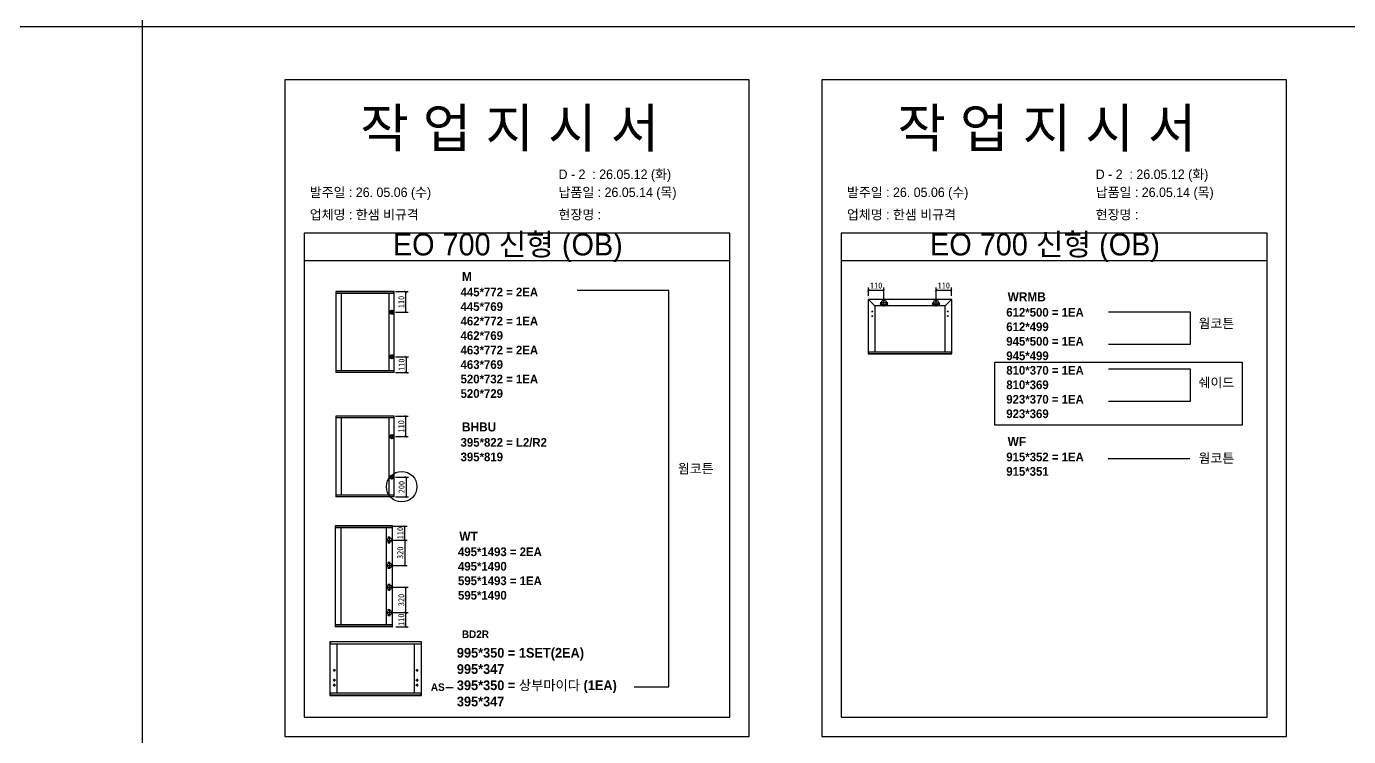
# Model space of a CAD drawing. Header units: millimetres. Extents: x -44117 to 256353, y -2095463 to 65325.
# Drawn here: x 109819 to 115295, y -920140 to -917198 of the extents above; entities that cross this region are included whole.
import ezdxf

# ---------------------------------------------------------------- set-up
doc = ezdxf.new("R2010")
doc.units = ezdxf.units.MM
doc.header["$LTSCALE"] = 10
doc.layers.add('Layer1', color=7, linetype='Continuous', lineweight=70)
doc.styles.add('MtX_Gulim', font='')
doc.styles.get('MtX_Gulim').set_extended_font_data('Gulim', bold=True)
doc.dimstyles.new('ISO-25', dxfattribs={"dimtxt": 2.5, "dimasz": 2.5, "dimexe": 1, "dimexo": 1, "dimtad": 1, "dimtxsty": 'Standard', "dimblk": 'ARCHTICK', "dimcen": 2.5, "dimadec": 0, "dimazin": 0, "dimtfac": 1, "dimtmove": 0, "dimatfit": 3, "dimfxl": 0, "dimarcsym": 0})

# ---------------------------------------------------------------- blocks, each defined once
blk = doc.blocks.new('_ArchTick')
at = {"color": 0, "linetype": 'ByBlock', "const_width": 0.15}
blk.add_lwpolyline([(-0.5, -0.5), (0.5, 0.5)], dxfattribs=at)
blk = doc.blocks.new('*D6081')
at = {"color": 0, "lineweight": -2}
for p, q in [((111347.1, -918296.8), (111400.5, -918296.8)), ((111390.5, -918382), (111390.5, -918296.8)), ((111347.1, -918382), (111400.5, -918382))]:
    blk.add_line(p, q, dxfattribs=at)
at = {"layer": 'Defpoints', "color": 0}
for p in [(111332.1, -918296.8), (111390.5, -918296.8), (111332.1, -918382)]:
    blk.add_point(p, dxfattribs=at)
at = {"color": 0, "lineweight": -2, "xscale": 10, "yscale": 10, "zscale": 10}
for p, rotation in [((111390.5, -918296.8), 90), ((111390.5, -918382), 270)]:
    blk.add_blockref('_ArchTick', p, dxfattribs=dict(at, rotation=rotation))
at = {"color": 0, "insert": (111371.8, -918339.4), "char_height": 25, "attachment_point": 5, "rotation": 90}
blk.add_mtext('110', dxfattribs=at)
blk = doc.blocks.new('*D6082')
at = {"color": 0, "lineweight": -2}
for p, q in [((111347.1, -918566.7), (111401.4, -918566.7)), ((111391.4, -918566.7), (111391.4, -918632.2)), ((111347.1, -918632.2), (111401.4, -918632.2))]:
    blk.add_line(p, q, dxfattribs=at)
at = {"layer": 'Defpoints', "color": 0}
for p in [(111332.1, -918566.7), (111332.1, -918632.2), (111391.4, -918632.2)]:
    blk.add_point(p, dxfattribs=at)
at = {"color": 0, "lineweight": -2, "xscale": 10, "yscale": 10, "zscale": 10}
for p, rotation in [((111391.4, -918566.7), 90), ((111391.4, -918632.2), 270)]:
    blk.add_blockref('_ArchTick', p, dxfattribs=dict(at, rotation=rotation))
at = {"color": 0, "insert": (111372.7, -918599.4), "char_height": 25, "attachment_point": 5, "rotation": 90}
blk.add_mtext('110', dxfattribs=at)
blk = doc.blocks.new('*D6083')
at = {"color": 0, "lineweight": -2}
for p, q in [((111347.1, -918812), (111400.5, -918812)), ((111390.5, -918897.1), (111390.5, -918812)), ((111347.1, -918897.1), (111400.5, -918897.1))]:
    blk.add_line(p, q, dxfattribs=at)
at = {"layer": 'Defpoints', "color": 0}
for p in [(111332.1, -918812), (111390.5, -918812), (111332.1, -918897.1)]:
    blk.add_point(p, dxfattribs=at)
at = {"color": 0, "lineweight": -2, "xscale": 10, "yscale": 10, "zscale": 10}
for p, rotation in [((111390.5, -918812), 90), ((111390.5, -918897.1), 270)]:
    blk.add_blockref('_ArchTick', p, dxfattribs=dict(at, rotation=rotation))
at = {"color": 0, "insert": (111371.8, -918854.6), "char_height": 25, "attachment_point": 5, "rotation": 90}
blk.add_mtext('110', dxfattribs=at)
blk = doc.blocks.new('*D6084')
at = {"color": 0, "lineweight": -2}
for p, q in [((111347.1, -919065.2), (111401.4, -919065.2)), ((111391.4, -919065.2), (111391.4, -919147.3)), ((111347.1, -919147.3), (111401.4, -919147.3))]:
    blk.add_line(p, q, dxfattribs=at)
at = {"layer": 'Defpoints', "color": 0}
for p in [(111332.1, -919065.2), (111332.1, -919147.3), (111391.4, -919147.3)]:
    blk.add_point(p, dxfattribs=at)
at = {"color": 0, "lineweight": -2, "xscale": 10, "yscale": 10, "zscale": 10}
for p, rotation in [((111391.4, -919065.2), 90), ((111391.4, -919147.3), 270)]:
    blk.add_blockref('_ArchTick', p, dxfattribs=dict(at, rotation=rotation))
at = {"color": 0, "insert": (111372.7, -919106.3), "char_height": 25, "attachment_point": 5, "rotation": 90}
blk.add_mtext('200', dxfattribs=at)
blk = doc.blocks.new('*D6085')
at = {"color": 0, "lineweight": -2}
for p, q in [((111338.1, -919267.9), (111396, -919267.9)), ((111386, -919325.7), (111386, -919267.9)), ((111338.1, -919325.7), (111396, -919325.7))]:
    blk.add_line(p, q, dxfattribs=at)
at = {"layer": 'Defpoints', "color": 0}
for p in [(111323.1, -919267.9), (111386, -919267.9), (111323.1, -919325.7)]:
    blk.add_point(p, dxfattribs=at)
at = {"color": 0, "lineweight": -2, "xscale": 10, "yscale": 10, "zscale": 10}
for p, rotation in [((111386, -919267.9), 90), ((111386, -919325.7), 270)]:
    blk.add_blockref('_ArchTick', p, dxfattribs=dict(at, rotation=rotation))
at = {"color": 0, "insert": (111367.2, -919296.8), "char_height": 25, "attachment_point": 5, "rotation": 90}
blk.add_mtext('110', dxfattribs=at)
blk = doc.blocks.new('*D6086')
at = {"color": 0, "lineweight": -2}
for p, q in [((111338.1, -919626.3), (111400.6, -919626.3)), ((111390.6, -919684.8), (111390.6, -919626.3)), ((111349.7, -919684.8), (111400.6, -919684.8))]:
    blk.add_line(p, q, dxfattribs=at)
at = {"layer": 'Defpoints', "color": 0}
for p in [(111323.1, -919626.3), (111390.6, -919626.3), (111334.7, -919684.8)]:
    blk.add_point(p, dxfattribs=at)
at = {"color": 0, "lineweight": -2, "xscale": 10, "yscale": 10, "zscale": 10}
for p, rotation in [((111390.6, -919626.3), 90), ((111390.6, -919684.8), 270)]:
    blk.add_blockref('_ArchTick', p, dxfattribs=dict(at, rotation=rotation))
at = {"color": 0, "insert": (111371.8, -919655.6), "char_height": 25, "attachment_point": 5, "rotation": 90}
blk.add_mtext('110', dxfattribs=at)
blk = doc.blocks.new('*D6087')
at = {"color": 0, "lineweight": -2}
for p, q in [((111338.1, -919521.1), (111400.6, -919521.1)), ((111390.6, -919626.3), (111390.6, -919521.1)), ((111338.1, -919626.3), (111400.6, -919626.3))]:
    blk.add_line(p, q, dxfattribs=at)
at = {"layer": 'Defpoints', "color": 0}
for p in [(111323.1, -919521.1), (111390.6, -919521.1), (111323.1, -919626.3)]:
    blk.add_point(p, dxfattribs=at)
at = {"color": 0, "lineweight": -2, "xscale": 10, "yscale": 10, "zscale": 10}
for p, rotation in [((111390.6, -919521.1), 90), ((111390.6, -919626.3), 270)]:
    blk.add_blockref('_ArchTick', p, dxfattribs=dict(at, rotation=rotation))
at = {"color": 0, "insert": (111371.8, -919573.7), "char_height": 25, "attachment_point": 5, "rotation": 90}
blk.add_mtext('320', dxfattribs=at)
blk = doc.blocks.new('*D6088')
at = {"color": 0, "lineweight": -2}
for p, q in [((111338.1, -919325.7), (111396, -919325.7)), ((111386, -919325.7), (111386, -919430.9)), ((111338.1, -919430.9), (111396, -919430.9))]:
    blk.add_line(p, q, dxfattribs=at)
at = {"layer": 'Defpoints', "color": 0}
for p in [(111323.1, -919325.7), (111323.1, -919430.9), (111386, -919430.9)]:
    blk.add_point(p, dxfattribs=at)
at = {"color": 0, "lineweight": -2, "xscale": 10, "yscale": 10, "zscale": 10}
for p, rotation in [((111386, -919325.7), 90), ((111386, -919430.9), 270)]:
    blk.add_blockref('_ArchTick', p, dxfattribs=dict(at, rotation=rotation))
at = {"color": 0, "insert": (111367.2, -919378.3), "char_height": 25, "attachment_point": 5, "rotation": 90}
blk.add_mtext('320', dxfattribs=at)
blk = doc.blocks.new('*D6089')
at = {"color": 0, "lineweight": -2}
for p, q in [((113306.1, -918314.8), (113306.1, -918280.2)), ((113306.1, -918290.2), (113370.6, -918290.2)), ((113370.6, -918327.5), (113370.6, -918280.2))]:
    blk.add_line(p, q, dxfattribs=at)
at = {"layer": 'Defpoints', "color": 0}
for p in [(113370.6, -918290.2), (113306.1, -918329.8), (113370.6, -918342.5)]:
    blk.add_point(p, dxfattribs=at)
at = {"color": 0, "lineweight": -2, "xscale": 10, "yscale": 10, "zscale": 10, "rotation": 180}
blk.add_blockref('_ArchTick', (113306.1, -918290.2), dxfattribs=at)
at = {"color": 0, "lineweight": -2, "xscale": 10, "yscale": 10, "zscale": 10}
blk.add_blockref('_ArchTick', (113370.6, -918290.2), dxfattribs=at)
at = {"color": 0, "insert": (113338.3, -918271.4), "char_height": 25, "attachment_point": 5}
blk.add_mtext('110', dxfattribs=at)
blk = doc.blocks.new('*D6090')
at = {"color": 0, "lineweight": -2}
for p, q in [((113586.2, -918327.5), (113586.2, -918280.2)), ((113586.2, -918290.2), (113650.7, -918290.2)), ((113650.7, -918314.8), (113650.7, -918280.2))]:
    blk.add_line(p, q, dxfattribs=at)
at = {"layer": 'Defpoints', "color": 0}
for p in [(113650.7, -918290.2), (113586.2, -918342.5), (113650.7, -918329.8)]:
    blk.add_point(p, dxfattribs=at)
at = {"color": 0, "lineweight": -2, "xscale": 10, "yscale": 10, "zscale": 10, "rotation": 180}
blk.add_blockref('_ArchTick', (113586.2, -918290.2), dxfattribs=at)
at = {"color": 0, "lineweight": -2, "xscale": 10, "yscale": 10, "zscale": 10}
blk.add_blockref('_ArchTick', (113650.7, -918290.2), dxfattribs=at)
at = {"color": 0, "insert": (113618.4, -918271.4), "char_height": 25, "attachment_point": 5}
blk.add_mtext('110', dxfattribs=at)

msp = doc.modelspace()

# ---------------------------------------------------------------- linework, layer by layer
at = {"color": 1}
for p, q in [((104260.77588, -917198.31523), (196529.92274, -917198.31523)), ((104260.77588, -917198.31523), (196529.92274, -917198.31523)), ((104260.77588, -917198.31523), (196529.92274, -917198.31523)), ((104260.77588, -917198.31523), (196529.92274, -917198.31523)), ((104260.77588, -917198.31523), (196529.92274, -917198.31523)), ((104260.77588, -917198.31523), (196529.92274, -917198.31523)), ((104260.77588, -917198.31523), (196529.92274, -917198.31523)), ((104260.77588, -917198.31523), (196529.92274, -917198.31523)), ((104260.77588, -917198.31523), (196529.92274, -917198.31523)), ((104260.77588, -917198.31523), (196529.92274, -917198.31523)), ((106472.62401, -917198.31523), (198741.77087, -917198.31523)), ((106472.62401, -917198.31523), (198741.77087, -917198.31523)), ((106472.62401, -917198.31523), (198741.77087, -917198.31523)), ((106472.62401, -917198.31523), (198741.77087, -917198.31523)), ((106472.62401, -917198.31523), (198741.77087, -917198.31523)), ((106472.62401, -917198.31523), (198741.77087, -917198.31523)), ((106472.62401, -917198.31523), (198741.77087, -917198.31523)), ((106472.62401, -917198.31523), (198741.77087, -917198.31523)), ((106472.62401, -917198.31523), (198741.77087, -917198.31523)), ((106472.62401, -917198.31523), (198741.77087, -917198.31523))]:
    msp.add_line(p, q, dxfattribs=at)
for p, q in [((112732.3269, -918055.17965), (110969.40329, -918055.17965)), ((114956.95102, -918055.17965), (113194.02741, -918055.17965)), ((112732.3269, -918169.6552), (110969.40329, -918169.6552)), ((114956.95102, -918169.6552), (113194.02741, -918169.6552)), ((111101.09382, -918297.05821), (111101.09382, -918631.92305)), ((111342.53156, -918297.49185), (111101.09382, -918297.49185)), ((111342.53156, -918304.0446), (111101.09382, -918304.0446)), ((111342.29065, -918296.8173), (111101.33473, -918296.8173)), ((111122.53481, -918303.56278), (111122.53481, -918624.93667)), ((111320.84966, -918624.93667), (111320.84966, -918304.0446)), ((111341.32701, -918304.0446), (111341.32701, -918296.8173)), ((111342.53156, -918631.92305), (111342.53156, -918297.05821)), ((113305.79386, -918329.77246), (113305.79386, -918554.11279)), ((113332.13461, -918356.11321), (113305.88055, -918329.56318)), ((113650.6797, -918329.4765), (113306.08983, -918329.4765)), ((113386.75329, -918342.49889), (113354.46646, -918342.49889)), ((113357.29152, -918346.05045), (113357.29152, -918350.78587)), ((113370.60987, -918358.64231), (113370.60987, -918326.35548)), ((113383.92823, -918346.05045), (113383.92823, -918350.78587)), ((113570.01624, -918342.49889), (113602.30307, -918342.49889)), ((113572.84131, -918346.05045), (113572.84131, -918350.78587)), ((113586.15966, -918358.64231), (113586.15966, -918326.35548)), ((113599.47802, -918346.05045), (113599.47802, -918350.78587)), ((113624.63491, -918356.11321), (113650.88898, -918329.56318)), ((113650.97566, -918554.11279), (113650.97566, -918329.77246)), ((113319.11223, -918379.19837), (113325.0315, -918379.19837)), ((113319.11223, -918398.14003), (113325.0315, -918398.14003)), ((113322.07186, -918376.23873), (113322.07186, -918382.158)), ((113322.07186, -918395.18039), (113322.07186, -918401.09966)), ((113332.13461, -918356.11321), (113332.13461, -918546.12177)), ((113624.63491, -918356.11321), (113332.13461, -918356.11321)), ((113359.65923, -918348.41816), (113354.92381, -918348.41816)), ((113386.29594, -918348.41816), (113381.56052, -918348.41816)), ((113575.20901, -918348.41816), (113570.4736, -918348.41816)), ((113601.84573, -918348.41816), (113597.11031, -918348.41816)), ((113624.63491, -918545.52985), (113624.63491, -918356.11321)), ((113637.65731, -918379.19837), (113631.73804, -918379.19837)), ((113637.65731, -918398.14003), (113631.73804, -918398.14003)), ((113634.69767, -918376.23873), (113634.69767, -918382.158)), ((113634.69767, -918395.18039), (113634.69767, -918401.09966)), ((113305.79386, -918545.52985), (113650.97566, -918545.52985)), ((113305.79386, -918553.58005), (113650.6797, -918553.58005)), ((113306.08983, -918554.40875), (113650.6797, -918554.40875)), ((113307.27368, -918545.52985), (113307.27368, -918554.40875)), ((113649.49584, -918554.40875), (113649.49584, -918545.52985)), ((111342.53156, -918624.93667), (111101.09382, -918624.93667)), ((111342.53156, -918631.48942), (111101.09382, -918631.48942)), ((111342.29065, -918632.16397), (111101.33473, -918632.16397)), ((111102.29837, -918632.16397), (111102.29837, -918624.93667)), ((111341.32701, -918624.93667), (111341.32701, -918632.16397)), ((111101.09382, -918812.23433), (111101.09382, -919147.09916)), ((111342.53156, -918812.66796), (111101.09382, -918812.66796)), ((111342.53156, -918819.22071), (111101.09382, -918819.22071)), ((111342.29065, -918811.99342), (111101.33473, -918811.99342)), ((111122.53481, -918818.73889), (111122.53481, -919140.11278)), ((111320.84966, -919140.11278), (111320.84966, -918819.22071)), ((111341.32701, -918819.22071), (111341.32701, -918811.99342)), ((111342.53156, -919147.09916), (111342.53156, -918812.23433)), ((114636.98048, -918989.0647), (114298.53027, -918989.0647)), ((111342.53156, -919140.11278), (111101.09382, -919140.11278)), ((111342.53156, -919146.66553), (111101.09382, -919146.66553)), ((111342.29065, -919147.34008), (111101.33473, -919147.34008)), ((111102.29837, -919147.34008), (111102.29837, -919140.11278)), ((111341.32701, -919140.11278), (111341.32701, -919147.34008)), ((111097.78572, -919267.42013), (111097.78572, -919684.62799)), ((111334.77929, -919267.89944), (111097.78572, -919267.89944)), ((111334.77929, -919275.14239), (111097.78572, -919275.14239)), ((111334.51301, -919267.15384), (111098.05201, -919267.15384)), ((111099.11715, -919267.15384), (111099.11715, -919275.14239)), ((111121.48508, -919274.60982), (111121.48508, -919676.90574)), ((111310.81365, -919676.90574), (111310.81365, -919275.14239)), ((111333.44787, -919275.14239), (111333.44787, -919267.15384)), ((111334.77929, -919684.62799), (111334.77929, -919267.42013)), ((111308.53817, -919325.73652), (111337.58735, -919325.73652)), ((111320.39991, -919313.7537), (111316.13935, -919313.7537)), ((111318.26963, -919311.62342), (111318.26963, -919315.88398)), ((111323.06276, -919340.26111), (111323.06276, -919311.21194)), ((111320.39991, -919337.71934), (111316.13935, -919337.71934)), ((111318.26963, -919335.58906), (111318.26963, -919339.84962)), ((111308.53817, -919430.91907), (111337.58735, -919430.91907)), ((111320.39991, -919418.93624), (111316.13935, -919418.93624)), ((111318.26963, -919416.80596), (111318.26963, -919421.06652)), ((111318.26963, -919440.7716), (111318.26963, -919445.03216)), ((111323.06276, -919416.39447), (111323.06276, -919445.44365)), ((111320.39991, -919442.90188), (111316.13935, -919442.90188)), ((111308.53817, -919521.12906), (111337.58735, -919521.12906)), ((111320.39991, -919509.14623), (111316.13935, -919509.14623)), ((111320.39991, -919533.11188), (111316.13935, -919533.11188)), ((111318.26963, -919507.01595), (111318.26963, -919511.27651)), ((111318.26963, -919530.9816), (111318.26963, -919535.24215)), ((111323.06276, -919506.60447), (111323.06276, -919535.65365)), ((111308.53817, -919626.31159), (111337.58735, -919626.31159)), ((111320.39991, -919614.32876), (111316.13935, -919614.32876)), ((111320.39991, -919638.2944), (111316.13935, -919638.2944)), ((111318.26963, -919612.19848), (111318.26963, -919616.45904)), ((111318.26963, -919636.16412), (111318.26963, -919640.42468)), ((111323.06276, -919611.787), (111323.06276, -919640.83618)), ((111334.77929, -919676.90574), (111097.78572, -919676.90574)), ((111334.77929, -919684.14868), (111097.78572, -919684.14868)), ((111334.51301, -919684.89428), (111098.05201, -919684.89428)), ((111099.11715, -919684.89428), (111099.11715, -919676.90574)), ((111333.44787, -919676.90574), (111333.44787, -919684.89428)), ((111076.1627, -919747.11419), (111076.1627, -919969.38502)), ((111455.10579, -919747.68739), (111076.1627, -919747.68739)), ((111455.10579, -919756.34894), (111076.1627, -919756.34894)), ((111454.78735, -919746.79576), (111076.48114, -919746.79576)), ((111077.7549, -919746.79576), (111077.7549, -919756.34894)), ((111104.82226, -919756.34894), (111104.82226, -919960.15027)), ((111426.44623, -919960.15027), (111426.44623, -919756.34894)), ((111453.51359, -919746.79576), (111453.51359, -919756.34894)), ((111455.10579, -919969.38502), (111455.10579, -919747.11419)), ((111099.56801, -919865.25528), (111089.0595, -919865.25528)), ((111094.31375, -919860.00102), (111094.31375, -919870.50953)), ((111431.70048, -919865.25528), (111442.20899, -919865.25528)), ((111436.95474, -919860.00102), (111436.95474, -919870.50953)), ((111099.56801, -919906.01554), (111089.0595, -919906.01554)), ((111099.56801, -919926.39568), (111089.0595, -919926.39568)), ((111094.31375, -919900.76129), (111094.31375, -919911.26979)), ((111094.31375, -919921.14142), (111094.31375, -919931.64993)), ((111431.70048, -919906.01554), (111442.20899, -919906.01554)), ((111431.70048, -919926.39568), (111442.20899, -919926.39568)), ((111436.95474, -919900.76129), (111436.95474, -919911.26979)), ((111436.95474, -919921.14142), (111436.95474, -919931.64993)), ((111455.10579, -919960.15027), (111076.1627, -919960.15027)), ((111455.10579, -919968.81183), (111076.1627, -919968.81183)), ((111076.48114, -919969.70346), (111454.78735, -919969.70346)), ((111077.7549, -919960.15027), (111077.7549, -919969.70346)), ((111453.51359, -919969.70346), (111453.51359, -919960.15027)), ((111555.54737, -919936.91317), (111586.73136, -919936.91317))]:
    msp.add_line(p, q)
for p in [(110300.49669, 21924.9366), (110300.49669, 14161.07811), (110300.49669, 18584.38997), (110300.49669, 10820.53148), (110300.49669, 18627.87121), (110300.49669, 10864.01272), (110300.49669, 15287.32457), (110300.49669, 7523.46608), (110300.49669, 3746.75115), (110300.49669, 21924.9366), (110300.49669, 14161.07811), (110300.49669, 18584.38997), (110300.49669, 10820.53148), (110300.49669, 18627.87121), (110300.49669, 10864.01272), (110300.49669, 15287.32457), (110300.49669, 7523.46608), (110300.49669, 3746.75115), (110300.49669, 21924.9366), (110300.49669, 14161.07811), (110300.49669, 18584.38997), (110300.49669, 10820.53148), (110300.49669, 18627.87121), (110300.49669, 10864.01272), (110300.49669, 15287.32457), (110300.49669, 7523.46608), (110300.49669, 3746.75115), (110300.49669, 21924.9366), (110300.49669, 14161.07811), (110300.49669, 18584.38997), (110300.49669, 10820.53148), (110300.49669, 18627.87121), (110300.49669, 10864.01272), (110300.49669, 15287.32457), (110300.49669, 7523.46608), (110300.49669, 3746.75115), (110300.49669, 21924.9366), (110300.49669, 14161.07811), (110300.49669, 18584.38997), (110300.49669, 10820.53148), (110300.49669, 18627.87121), (110300.49669, 10864.01272), (110300.49669, 15287.32457), (110300.49669, 7523.46608), (110300.49669, 3746.75115), (110300.49669, 21924.9366), (110300.49669, 14161.07811), (110300.49669, 18584.38997), (110300.49669, 10820.53148), (110300.49669, 18627.87121), (110300.49669, 10864.01272), (110300.49669, 15287.32457), (110300.49669, 7523.46608), (110300.49669, 3746.75115), (110300.49669, 21924.9366), (110300.49669, 14161.07811), (110300.49669, 18584.38997), (110300.49669, 10820.53148), (110300.49669, 18627.87121), (110300.49669, 10864.01272), (110300.49669, 15287.32457), (110300.49669, 7523.46608), (110300.49669, 3746.75115), (110300.49669, 21924.9366), (110300.49669, 14161.07811), (110300.49669, 18584.38997), (110300.49669, 10820.53148), (110300.49669, 18627.87121), (110300.49669, 10864.01272), (110300.49669, 15287.32457), (110300.49669, 7523.46608), (110300.49669, 3746.75115), (110300.49669, 21924.9366), (110300.49669, 14161.07811), (110300.49669, 18584.38997), (110300.49669, 10820.53148), (110300.49669, 18627.87121), (110300.49669, 10864.01272), (110300.49669, 15287.32457), (110300.49669, 7523.46608), (110300.49669, 3746.75115), (110300.49669, 21924.9366), (110300.49669, 14161.07811), (110300.49669, 18584.38997), (110300.49669, 10820.53148), (110300.49669, 18627.87121), (110300.49669, 10864.01272), (110300.49669, 15287.32457), (110300.49669, 7523.46608), (110300.49669, 3746.75115), (110300.49669, 12702.87182), (110300.49669, 4939.01333), (110300.49669, 9362.32519), (110300.49669, 1598.4667), (110300.49669, 9405.80642), (110300.49669, 1641.94794), (110300.49669, 6065.25979), (110300.49669, -1698.5987), (110300.49669, -5475.31363), (110300.49669, 12702.87182), (110300.49669, 4939.01333), (110300.49669, 9362.32519), (110300.49669, 1598.4667), (110300.49669, 9405.80642), (110300.49669, 1641.94794), (110300.49669, 6065.25979), (110300.49669, -1698.5987), (110300.49669, -5475.31363), (110300.49669, 12702.87182), (110300.49669, 4939.01333), (110300.49669, 9362.32519), (110300.49669, 1598.4667), (110300.49669, 9405.80642), (110300.49669, 1641.94794), (110300.49669, 6065.25979), (110300.49669, -1698.5987), (110300.49669, -5475.31363), (110300.49669, 12702.87182), (110300.49669, 4939.01333), (110300.49669, 9362.32519), (110300.49669, 1598.4667), (110300.49669, 9405.80642), (110300.49669, 1641.94794), (110300.49669, 6065.25979), (110300.49669, -1698.5987), (110300.49669, -5475.31363), (110300.49669, 12702.87182), (110300.49669, 4939.01333), (110300.49669, 9362.32519), (110300.49669, 1598.4667), (110300.49669, 9405.80642), (110300.49669, 1641.94794), (110300.49669, 6065.25979), (110300.49669, -1698.5987), (110300.49669, -5475.31363)]:
    msp.add_xline(p, (0, 1), dxfattribs=at)
for points in [[(110889.2704, -920139.58528), (112812.45979, -920139.58528), (112812.45979, -917419.646), (110889.2704, -917419.646)], [(113113.89452, -920139.58528), (115037.08391, -920139.58528), (115037.08391, -917419.646), (113113.89452, -917419.646)], [(113829.73098, -918588.87018), (114854.22893, -918588.87018), (114854.22893, -918849.56832), (113829.73098, -918849.56832)]]:
    msp.add_lwpolyline(points, close=True)
for points in [[(110969.40329, -918055.17965), (110969.40329, -920059.45239), (112732.3269, -920059.45239), (112732.3269, -918055.17965)], [(113194.02741, -918055.17965), (113194.02741, -920059.45239), (114956.95102, -920059.45239), (114956.95102, -918055.17965)], [(112336.2697, -919934.23135), (112479.96551, -919934.23135), (112479.96551, -918292.3736), (112099.4377, -918292.3736)], [(114300.81709, -918380.76904), (114639.26731, -918380.76904), (114639.26731, -918515.69176), (114300.81709, -918515.69176)], [(114300.81709, -918616.31209), (114639.26731, -918616.31209), (114639.26731, -918751.23481), (114300.81709, -918751.23481)]]:
    msp.add_lwpolyline(points)
for centre, radius in [((113370.60987, -918342.49889), 10.35872), ((113586.15966, -918342.49889), 10.35872), ((113322.07186, -918379.19837), 0.88789), ((113322.07186, -918398.14003), 0.88789), ((113357.29152, -918348.41816), 0.94708), ((113383.92823, -918348.41816), 0.94708), ((113572.84131, -918348.41816), 0.94708), ((113599.47802, -918348.41816), 0.94708), ((113634.69767, -918379.19837), 0.88789), ((113634.69767, -918398.14003), 0.88789), ((111323.06276, -919325.73652), 9.31997), ((111318.26963, -919313.7537), 0.85211), ((111318.26963, -919337.71934), 0.85211), ((111323.06276, -919430.91907), 9.31997), ((111318.26963, -919418.93624), 0.85211), ((111318.26963, -919442.90188), 0.85211), ((111323.06276, -919521.12906), 9.31997), ((111318.26963, -919509.14623), 0.85211), ((111318.26963, -919533.11188), 0.85211), ((111323.06276, -919626.31159), 9.31997), ((111318.26963, -919614.32876), 0.85211), ((111318.26963, -919638.2944), 0.85211), ((111094.31375, -919865.25528), 3.1844), ((111436.95474, -919865.25528), 3.1844), ((111094.31375, -919906.01554), 3.1844), ((111094.31375, -919926.39568), 3.1844), ((111436.95474, -919906.01554), 3.1844), ((111436.95474, -919926.39568), 3.1844)]:
    msp.add_circle(centre, radius)
msp.add_circle((111373.39962, -919104.67307), 63.19955, dxfattribs=at)
for centre, radius, start, end in [((111342.29065, -918297.05821), 0.24091, 0, 90), ((113306.08983, -918329.77246), 0.29596, 90, 180), ((113650.6797, -918329.77246), 0.29596, 0, 90), ((113306.08983, -918554.11279), 0.29596, 180, 270), ((113650.6797, -918554.11279), 0.29596, 270, 0), ((111101.33473, -918631.92306), 0.24091, 180, 270), ((111342.29065, -918631.92306), 0.24091, 270, 0), ((111342.29065, -918812.23433), 0.24091, 0, 90), ((111101.33473, -919147.09917), 0.24091, 180, 270), ((111342.29065, -919147.09917), 0.24091, 270, 0), ((111098.05201, -919267.42013), 0.26628, 90, 180), ((111334.51301, -919267.42013), 0.26628, 0, 90), ((111098.05201, -919684.628), 0.26628, 180, 270), ((111334.51301, -919684.628), 0.26628, 270, 0), ((111076.48114, -919747.11419), 0.31844, 90, 180), ((111454.78735, -919747.11419), 0.31844, 0, 90), ((111076.48114, -919969.38502), 0.31844, 180, 270), ((111454.78735, -919969.38502), 0.31844, 270, 0)]:
    msp.add_arc(centre, radius, start, end)
at = {"layer": 'Layer1'}
for p, q in [((111332.11207, -918373.09398), (111332.11207, -918390.852)), ((111332.11207, -918575.53235), (111332.11207, -918557.77433)), ((111332.11207, -918888.27009), (111332.11207, -918906.02811)), ((111332.11207, -919074.077), (111332.11207, -919056.31898))]:
    msp.add_line(p, q, dxfattribs=at)
for points in [[(111340.99108, -918381.97299), (111323.23306, -918381.97299)], [(111340.99108, -918566.65334), (111323.23306, -918566.65334)], [(111340.99108, -918897.1491), (111323.23306, -918897.1491)], [(111340.99108, -919065.19799), (111323.23306, -919065.19799)]]:
    msp.add_lwpolyline(points, close=True, dxfattribs=at)
for centre in [(111332.11207, -918381.97299), (111332.11207, -918566.65334), (111332.11207, -918897.1491), (111332.11207, -919065.19799)]:
    msp.add_circle(centre, 5.91934, dxfattribs=at)

# ---------------------------------------------------------------- texts
at = {"linetype": 'Continuous', "style": 'MtX_Gulim'}
for s, height, p in [('M', 37.49849, (111622.93543, -918253.16816)), ('WRMB', 37.498494, (113882.79162, -918336.94018)), ('웜코튼', 39.271262, (114673.56969, -918448.02321)), ('쉐이드', 39.271262, (114673.56969, -918692.71357)), ('BHBU', 37.498494, (111622.93543, -918875.85003)), ('WF', 37.498494, (113882.79162, -918936.08854)), ('웜코튼', 39.271262, (114673.56969, -919006.0087)), ('웜코튼', 39.271262, (112517.27252, -919049.40676)), ('WT', 37.498494, (111612.1524, -919328.87686)), ('BD2R', 31.421769, (111622.7326, -919731.48654))]:
    msp.add_text(s, height=height, dxfattribs=at).set_placement(p)
at = {"color": 1, "linetype": 'Continuous', "style": 'MtX_Gulim'}
msp.add_text('AS', height=31.421769, dxfattribs=at).set_placement((111494.21887, -919950.63444))
at = {"attachment_point": 1}
for s, width, gutter_width, heights, insert, char_height in [('{\\fGulim|b0|i0|c129|p50;작 업 지 시 서}', 3786.0728481, 14.30944, [-178.40505], (111201.56729, -917538.88662), 160.2657825), ('{\\fGulim|b0|i0|c129|p50;작 업 지 시 서}', 3786.0728481, 14.30944, [-178.40505], (113426.1914, -917538.88662), 160.2657825), ('\\pt11;{\\fGulim|b0|i0|c129|p50;발주일 : 26. 05.06 (수)}', 3786.0728481, 14.30944, [39.49878], (110992.7244, -917865.63034), 39.2651167), ('{\\fGulim|b0|i0|c129|p50;납품일 : 26.05.14 (목)}', 3786.0728481, 14.30944, [40.16974], (112022.97922, -917865.63034), 39.2651167), ('\\pt11;{\\fGulim|b0|i0|c129|p50;발주일 : 26. 05.06 (수)}', 3786.0728481, 14.30944, [39.49878], (113217.34852, -917865.63034), 39.2651167), ('{\\fGulim|b0|i0|c129|p50;납품일 : 26.05.14 (목)}', 3786.0728481, 14.30944, [40.16974], (114247.60334, -917865.63034), 39.2651167), ('{\\fGulim|b0|i0|c129|p50;업체명 : 한샘 비규격}', 3786.0728481, 14.30944, [41.34032], (110992.7244, -917957.96195), 39.2651167), ('{\\fGulim|b0|i0|c129|p50;현장명 :}', 3786.0728481, 14.30944, [45.21037], (112022.97922, -917957.96195), 39.2651167), ('{\\fGulim|b0|i0|c129|p50;업체명 : 한샘 비규격}', 3786.0728481, 14.30944, [41.34032], (113217.34852, -917957.96195), 39.2651167), ('{\\fGulim|b0|i0|c129|p50;현장명 :}', 3786.0728481, 14.30944, [45.21037], (114247.60334, -917957.96195), 39.2651167), ('{\\fGulim|b0|i0|c129|p50;EO 700 신형 (OB)}', 2155.3243433, 8.14604, [-114.80382], (111336.95095, -918055.46741), 91.2356303), ('{\\fGulim|b0|i0|c129|p50;EO 700 신형 (OB)}', 2155.3243433, 8.14604, [-114.80382], (113561.57506, -918055.46741), 91.2356303), ('{\\f굴림|b1|i0|c129|p50;445*772 = 2EA\\P\\C1;445*769\\P\\C256;462*772 = 1EA\\P\\C1;462*769\\P\\C256;463*772 = 2EA\\P\\C1;463*769\\P\\C256;520*732 = 1EA\\P\\C1;520*729}', 10891.9816234, 140.08053, [-457.88229], (111617.26876, -918280.51975), 36.0207087), ('{\\f굴림|b1|i0|c129|p50;612*500 = 1EA\\P\\C1;612*499\\P\\C256;945*500 = 1EA\\P\\C1;945*499\\P\\C256;810*370 = 1EA\\P\\C1;810*369\\P\\C256;923*370 = 1EA\\P\\C1;923*369}', 10891.9816234, 140.08053, [665.58091], (113877.12495, -918364.29177), 36.0207087), ('{\\f굴림|b1|i0|c129|p50;395*822 = L2/R2\\P\\C1;395*819}', 10891.9816234, 140.08053, [-100.39105], (111617.26876, -918903.20162), 36.0207087), ('{\\f굴림|b1|i0|c129|p50;915*352 = 1EA\\P\\C1;915*351}', 10891.9816234, 140.08053, [665.58091], (113877.12495, -918963.44012), 36.0207087), ('{\\f굴림|b1|i0|c129|p50;495*1493 = 2EA\\P\\C1;495*1490\\P\\C256;595*1493 = 1EA\\P\\C1;595*1490}', 10891.9816234, 140.08053, [-217.41071], (111606.48573, -919356.22844), 36.0207087), ('{\\f굴림|b1|i0|c129|p50;995*350 = 1SET(2EA)\\P\\C1;995*347\\P\\C256;395*350 = 상부마이다 (1EA)\\P\\C1;395*347}', 12198.822037, 156.88766, [-252.46106], (111601.90943, -919772.44501), 40.342541)]:
    msp.add_mtext_dynamic_manual_height_columns(s, width=width, gutter_width=gutter_width, heights=heights, dxfattribs=dict(at, insert=insert, char_height=char_height))
at = {"color": 1, "char_height": 39.2651167, "attachment_point": 1}
for insert in [(112022.97922, -917790.95505), (114247.60334, -917790.95505)]:
    msp.add_mtext_dynamic_manual_height_columns('{\\fGulim|b0|i0|c129|p50;D - 2  : 26.05.12 (화)}', width=3786.0728481, gutter_width=14.30944, heights=[40.16974], dxfattribs=dict(at, insert=insert))

# ---------------------------------------------------------------- dimensions: what is measured, and where the dimension line sits
for base, p1, p2, text, picture, middle in [((111390.50143, -918296.8173), (111332.11207, -918381.97299), (111332.11207, -918296.8173), '110', '*D6081', (111371.75143, -918339.39515)), ((111391.43532, -918632.16397), (111332.11207, -918566.65334), (111332.11207, -918632.16397), '110', '*D6082', (111372.68532, -918599.40865)), ((111390.50143, -918811.99342), (111332.11207, -918897.1491), (111332.11207, -918811.99342), '110', '*D6083', (111371.75143, -918854.57126)), ((111391.43532, -919147.34008), (111332.11207, -919065.19799), (111332.11207, -919147.34008), '200', '*D6084', (111372.68532, -919106.26903)), ((111385.98789, -919430.91907), (111323.06276, -919325.73652), (111323.06276, -919430.91907), '320', '*D6088', (111367.23789, -919378.3278)), ((111390.55936, -919521.12906), (111323.06276, -919626.31159), (111323.06276, -919521.12906), '320', '*D6087', (111371.80936, -919573.72033)), ((111390.55936, -919626.31159), (111334.7013, -919684.81629), (111323.06276, -919626.31159), '110', '*D6086', (111371.80936, -919655.56394))]:
    dim = msp.add_linear_dim(base=base, p1=p1, p2=p2, angle=90, text=text, dimstyle='ISO-25', override={"dimscale": 10, "dimasz": 1, "dimexo": 1.5, "dimtxsty": 'Standard'})
    dim.commit()
    dim.dimension.update_dxf_attribs({"geometry": picture, "text_midpoint": middle})
for base, p1, p2, picture, middle in [((113370.60988, -918290.19206), (113306.08983, -918329.77246), (113370.60988, -918342.49889), '*D6089', (113338.34985, -918271.44206)), ((113650.6797, -918290.19206), (113586.15966, -918342.49889), (113650.6797, -918329.77246), '*D6090', (113618.41968, -918271.44206))]:
    dim = msp.add_linear_dim(base=base, p1=p1, p2=p2, text='110', dimstyle='ISO-25', override={"dimscale": 10, "dimasz": 1, "dimexo": 1.5, "dimtxsty": 'Standard'})
    dim.commit()
    dim.dimension.update_dxf_attribs({"geometry": picture, "text_midpoint": middle})
dim = msp.add_linear_dim(base=(111385.98789, -919267.89944), p1=(111323.06276, -919325.73652), p2=(111323.06276, -919267.89944), angle=90, text='110', dimstyle='ISO-25', override={"dimscale": 10, "dimasz": 1, "dimexo": 1.5, "dimtxsty": 'Standard'})
dim.commit()
dim.dimension.update_dxf_attribs({"geometry": '*D6085', "text_midpoint": (111385.98789, -919296.81798), "dimtype": 160})

doc.saveas('drawing.dxf')
